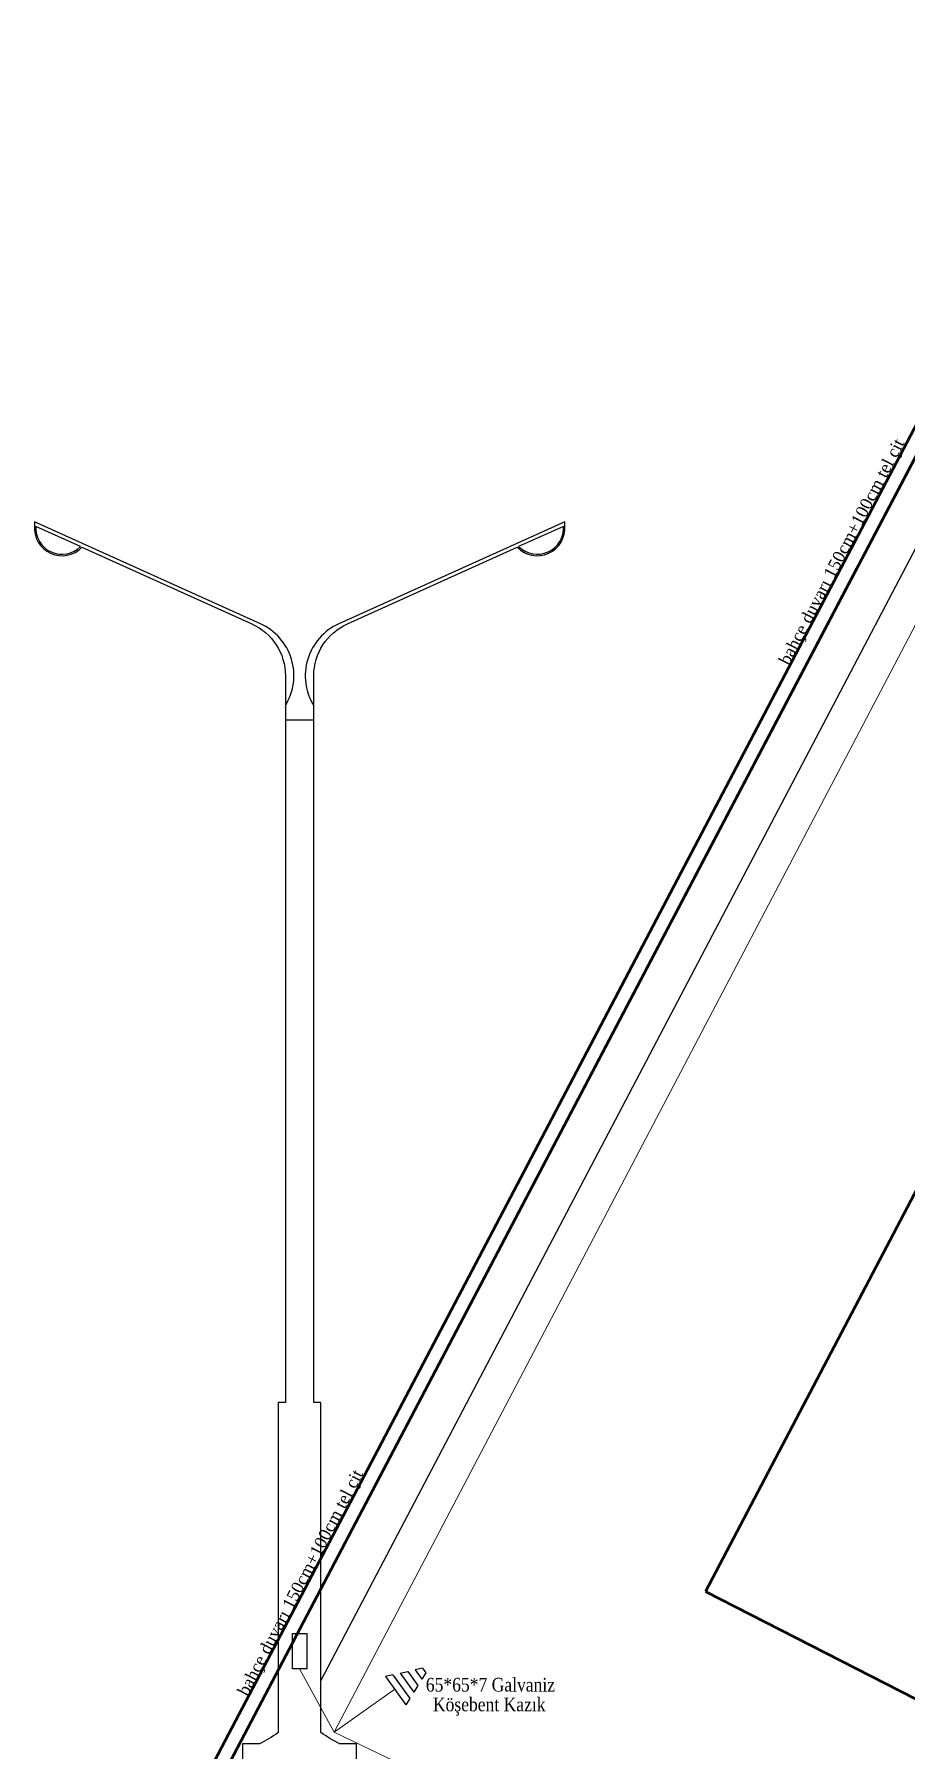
# Model space of a CAD drawing. Header units: millimetres. Extents: x 2046 to 14753, y 2361 to 29276.
# Drawn here: x 4312 to 4618, y 27604 to 28207 of the extents above; entities that cross this region are included whole.
import ezdxf

# ---------------------------------------------------------------- set-up
doc = ezdxf.new("R2010")
doc.units = ezdxf.units.MM
for name, color, linetype, lineweight in [('A.O. DUVAR', 7, 'Continuous', 50), ('ELK-YAZI', 2, 'Continuous', 25), ('TOPRAKLAMA', 44, 'Continuous', 18)]:
    doc.layers.add(name, color=color, linetype=linetype, lineweight=lineweight)
doc.layers.add('aydınlatma', color=3, linetype='Continuous')
doc.styles.add('A.O. MALZEME', font='times.ttf', dxfattribs={"height": 10})
doc.styles.add('YAZI', font='times.ttf', dxfattribs={"width": 0.85})

msp = doc.modelspace()

# ---------------------------------------------------------------- linework, layer by layer
at = {"layer": 'A.O. DUVAR'}
for p, q in [((4372.429, 27595.526), (4693.259, 28206.99)), ((4372.429, 27595.526), (4693.259, 28206.99)), ((4372.429, 27595.526), (4693.259, 28206.99)), ((4379.261, 27597.786), (4695.788, 28201.048)), ((4640.142, 28094.993), (4603.113, 28024.421)), ((4756.477, 28058.439), (4547.236, 27659.651)), ((4379.261, 27597.786), (4600.378, 28019.209)), ((4547.236, 27659.651), (4858.66, 27500.138))]:
    msp.add_line(p, q, dxfattribs=at)
at = {"layer": 'aydınlatma'}
msp.add_lwpolyline([(4701.568, 28179.78), (4412.207, 27628.292)], dxfattribs=at)
at = {"layer": 'ELK-YAZI'}
msp.add_line((4399.707, 27966.051), (4409.707, 27966.051), dxfattribs=at)
for points in [[(4399.707, 27970.996, 0.452993), (4390.94, 27999.759), (4311.572, 28035.607), (4311.572, 28034.252, 0.7084422), (4328.261, 28026.714), (4387.94, 27999.759, -0.2947543), (4399.707, 27981.532), (4399.707, 27726.051), (4397.207, 27726.051), (4397.207, 27610.078, -0.04675), (4390.675, 27606.051), (4384.707, 27606.051), (4384.707, 27596.051)], [(4424.707, 27596.051), (4424.707, 27606.051), (4418.739, 27606.051, -0.04675), (4412.207, 27610.078), (4412.207, 27726.051), (4409.707, 27726.051), (4409.707, 27966.051), (4409.707, 27981.532, -0.2947543), (4421.474, 27999.759), (4481.153, 28026.714, 0.7084422), (4497.842, 28034.252), (4497.842, 28035.607), (4418.474, 27999.759, 0.452993), (4409.707, 27970.996)]]:
    msp.add_lwpolyline(points, format="xyb", dxfattribs=at)
for points in [[(4312.057, 28034.033, 0.6941504), (4327.777, 28026.933)], [(4481.638, 28026.933, 0.6941504), (4497.357, 28034.033)]]:
    msp.add_lwpolyline(points, format="xyb", close=True, dxfattribs=at)
msp.add_lwpolyline([(4402.207, 27644.868), (4407.207, 27644.868), (4407.207, 27632.453), (4402.207, 27632.453)], close=True, dxfattribs=at)
at = {"layer": 'TOPRAKLAMA'}
for q in [(4404.707, 27632.453), (4438.114, 27625.32)]:
    msp.add_line((4416.838, 27610.215), q, dxfattribs=at)
at = {"layer": 'TOPRAKLAMA', "lineweight": -2}
for p, q in [((4437.492, 27630.307), (4434.897, 27629.73)), ((4434.897, 27629.73), (4441.99, 27619.74)), ((4437.492, 27630.307), (4443.39, 27622)), ((4440.088, 27630.884), (4442.683, 27631.461)), ((4440.088, 27630.884), (4444.791, 27624.259)), ((4442.683, 27631.461), (4446.191, 27626.519)), ((4447.873, 27632.615), (4445.278, 27632.038)), ((4445.278, 27632.038), (4447.592, 27628.779)), ((4448.993, 27631.039), (4447.592, 27628.779)), ((4447.873, 27632.615), (4448.993, 27631.039)), ((4446.191, 27626.519), (4444.791, 27624.259)), ((4443.39, 27622), (4441.99, 27619.74))]:
    msp.add_line(p, q, dxfattribs=at)
at = {"layer": 'TOPRAKLAMA'}
msp.add_lwpolyline([(6164.926, 28008.749), (5971.649, 28002.256), (4976.854, 28090.708), (4709.696, 28168.367), (4416.838, 27610.215), (4969.639, 27344.036), (5934.635, 26561.367), (7101.791, 26922.675)], dxfattribs=at)

# ---------------------------------------------------------------- texts
at = {"layer": 'A.O. DUVAR', "style": 'A.O. MALZEME'}
for p in [(4576.499, 27984.946, 2.634), (4386.364, 27622.573, 2.634)]:
    msp.add_text('bahçe duvarı 150cm+100cm tel çit', height=4.21426, rotation=62.556658, dxfattribs=at).set_placement(p)
at = {"layer": 'TOPRAKLAMA', "color": 2, "char_height": 4.80249, "attachment_point": 1, "style": 'YAZI'}
for s, insert, width in [('{\\C256;65*65*7 Galvaniz}', (4449.047, 27629.248), 46.91834), ('{\\C256;Köşebent Kazık}', (4451.531, 27622.307), 57.19075)]:
    msp.add_mtext(s, dxfattribs=dict(at, insert=insert, width=width))

doc.saveas('drawing.dxf')
